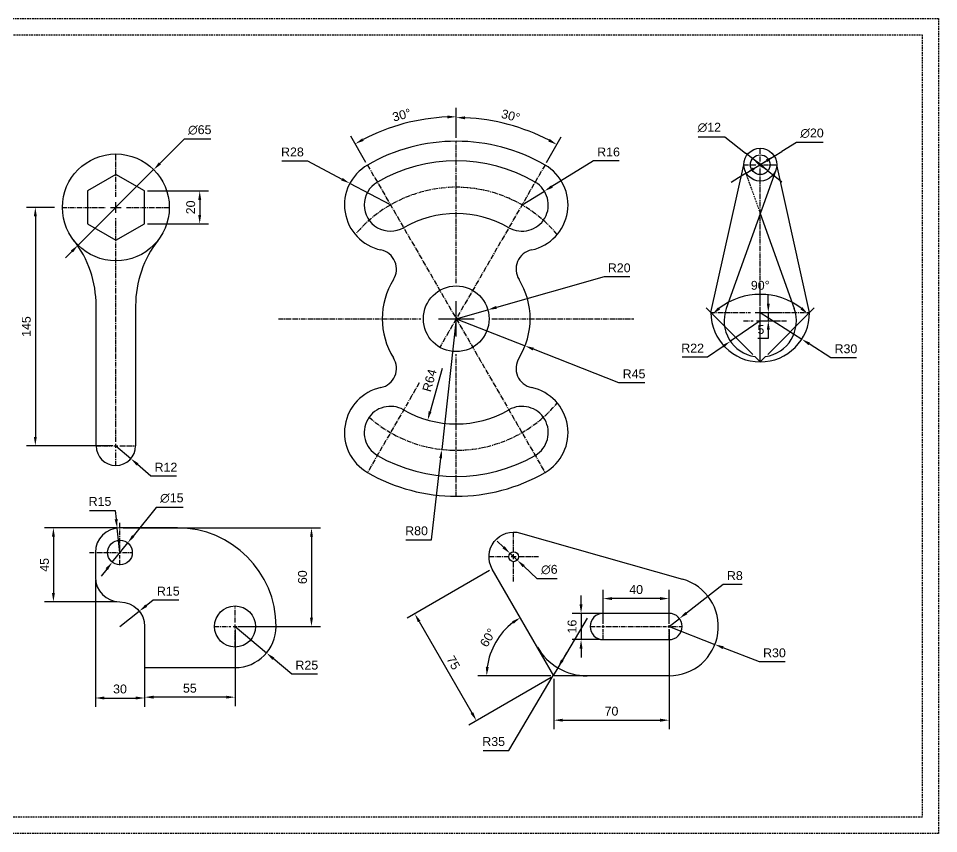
# Model space of a CAD drawing. Header units: millimetres. Extents: x 355 to 1692, y 78 to 574.
# Drawn here: x 1133 to 1692, y 78 to 574 of the extents above; entities that cross this region are included whole.
import ezdxf

# ---------------------------------------------------------------- set-up
doc = ezdxf.new("R2010")
doc.units = ezdxf.units.MM
doc.header["$LTSCALE"] = 4
doc.header["$MEASUREMENT"] = 0
doc.linetypes.add('CENTER2', pattern=[1.125, 0.75, -0.125, 0.125, -0.125])
doc.linetypes.add('HIDDEN', pattern=[0.375, 0.25, -0.125])
doc.styles.get("Standard").update_dxf_attribs({"font": 'arial.ttf'})
doc.dimstyles.get("Standard").update_dxf_attribs({"dimscale": 30, "dimtxt": 0.18, "dimasz": 0.18, "dimexe": 0.18, "dimexo": 0.0625, "dimgap": 0.09, "dimtad": 1, "dimtoh": 1, "dimdec": 4, "dimdsep": 46, "dimtxsty": 'Standard', "dimcen": 0.09, "dimadec": 0, "dimazin": 0, "dimtfac": 1, "dimtdec": 4, "dimtmove": 0, "dimatfit": 3, "dimfxl": 1, "dimtolj": 1, "dimtzin": 0, "dimarcsym": 0})

# ---------------------------------------------------------------- blocks, each defined once
blk = doc.blocks.new('*U60')
at = {"color": 0, "linetype": 'CENTER2', "transparency": 16777216}
for p, q in [((0, 6.5), (0, 32.62)), ((-32.62, 0), (-6.5, 0)), ((6.5, 0), (32.62, 0)), ((0, -132.88), (0, -6.5))]:
    blk.add_line(p, q, dxfattribs=at)
at = {"color": 0, "linetype": 'Continuous', "transparency": 16777216}
for p, q in [((-3.25, 0), (3.25, 0)), ((0, -3.25), (0, 3.25))]:
    blk.add_line(p, q, dxfattribs=at)
blk = doc.blocks.new('*U61')
at = {"color": 0, "linetype": 'CENTER2', "transparency": 16777216}
for p, q in [((0, 2.4), (0, 12.12)), ((-12.12, 0), (-2.4, 0)), ((2.4, 0), (12.12, 0)), ((0, -12.12), (0, -2.4))]:
    blk.add_line(p, q, dxfattribs=at)
at = {"color": 0, "linetype": 'Continuous', "transparency": 16777216}
for p, q in [((-1.2, 0), (1.2, 0)), ((0, -1.2), (0, 1.2))]:
    blk.add_line(p, q, dxfattribs=at)
blk = doc.blocks.new('*D62')
at = {"color": 0, "lineweight": -2, "transparency": 16777216}
for p, q in [((1233.5, 500), (1218.8, 485.3)), ((1249.85, 500), (1233.5, 500)), ((1169.02, 435.52), (1214.98, 481.48)), ((1165.2, 431.7), (1161.38, 427.88))]:
    blk.add_line(p, q, dxfattribs=at)
at = {"color": 0, "transparency": 16777216}
for points in [[(1218.16, 485.94), (1219.44, 484.66), (1214.98, 481.48)], [(1164.56, 432.34), (1165.84, 431.06), (1169.02, 435.52)]]:
    blk.add_solid(points, dxfattribs=at)
at = {"layer": 'Defpoints', "color": 0, "transparency": 16777216}
for p in [(1214.98, 481.48), (1169.02, 435.52)]:
    blk.add_point(p, dxfattribs=at)
at = {"color": 0, "transparency": 16777216, "insert": (1243.03, 505.61), "char_height": 5.4, "attachment_point": 5}
blk.add_mtext('\\A1;∅65', dxfattribs=at)
blk = doc.blocks.new('*D63')
at = {"color": 0, "lineweight": -2, "transparency": 16777216}
for p, q in [((1192, 313.5), (1201.08, 305.65)), ((1213.35, 295.04), (1205.16, 302.12)), ((1228.89, 295.04), (1213.35, 295.04))]:
    blk.add_line(p, q, dxfattribs=at)
at = {"color": 0, "transparency": 16777216}
blk.add_solid([(1205.75, 302.8), (1204.57, 301.44), (1201.08, 305.65)], dxfattribs=at)
at = {"layer": 'Defpoints', "color": 0, "transparency": 16777216}
for p in [(1192, 313.5), (1201.08, 305.65)]:
    blk.add_point(p, dxfattribs=at)
at = {"color": 0, "transparency": 16777216, "insert": (1222.47, 300.45), "char_height": 5.4, "attachment_point": 5}
blk.add_mtext('\\A1;R12', dxfattribs=at)
blk = doc.blocks.new('*D64')
at = {"color": 0, "lineweight": -2, "transparency": 16777216}
for p, q in [((1211.2, 468.5), (1248.4, 468.5)), ((1243, 463.1), (1243, 453.9)), ((1211.2, 448.5), (1248.4, 448.5))]:
    blk.add_line(p, q, dxfattribs=at)
at = {"color": 0, "transparency": 16777216}
for points in [[(1242.1, 463.1), (1243.9, 463.1), (1243, 468.5)], [(1242.1, 453.9), (1243.9, 453.9), (1243, 448.5)]]:
    blk.add_solid(points, dxfattribs=at)
at = {"layer": 'Defpoints', "color": 0, "transparency": 16777216}
for p in [(1209.32, 468.5), (1209.32, 448.5), (1243, 448.5)]:
    blk.add_point(p, dxfattribs=at)
at = {"color": 0, "transparency": 16777216, "insert": (1237.54, 458.5), "char_height": 5.4, "attachment_point": 5, "rotation": 90}
blk.add_mtext('\\A1;20', dxfattribs=at)
blk = doc.blocks.new('*D65')
at = {"color": 0, "lineweight": -2, "transparency": 16777216}
for p, q in [((1154.62, 458.5), (1137.6, 458.5)), ((1143, 453.1), (1143, 318.9)), ((1190.12, 313.5), (1137.6, 313.5))]:
    blk.add_line(p, q, dxfattribs=at)
at = {"color": 0, "transparency": 16777216}
for points in [[(1142.1, 453.1), (1143.9, 453.1), (1143, 458.5)], [(1142.1, 318.9), (1143.9, 318.9), (1143, 313.5)]]:
    blk.add_solid(points, dxfattribs=at)
at = {"layer": 'Defpoints', "color": 0, "transparency": 16777216}
for p in [(1156.5, 458.5), (1143, 313.5), (1192, 313.5)]:
    blk.add_point(p, dxfattribs=at)
at = {"color": 0, "transparency": 16777216, "insert": (1137.54, 386), "char_height": 5.4, "attachment_point": 5, "rotation": 90}
blk.add_mtext('\\A1;145', dxfattribs=at)
blk = doc.blocks.new('*U66')
at = {"color": 0, "linetype": 'CENTER2', "transparency": 16777216}
for p, q in [((0, 21.6), (0, 108.12)), ((-108.12, 0), (-21.6, 0)), ((21.6, 0), (108.12, 0)), ((0, -108.12), (0, -21.6))]:
    blk.add_line(p, q, dxfattribs=at)
at = {"color": 0, "linetype": 'Continuous', "transparency": 16777216}
for p, q in [((0, -10.8), (0, 10.8)), ((-10.8, 0), (10.8, 0))]:
    blk.add_line(p, q, dxfattribs=at)
blk = doc.blocks.new('*D67')
at = {"color": 0, "lineweight": -2, "transparency": 16777216}
for p, q in [((1399.07, 500.74), (1399.07, 519.04)), ((1344.13, 485.9), (1334.92, 501.85))]:
    blk.add_line(p, q, dxfattribs=at)
blk.add_arc((1399.07, 390.75), 122.89, 92.5179, 117.4821, dxfattribs=at)
at = {"color": 0, "transparency": 16777216}
for points in [[(1393.65, 514.42), (1393.69, 512.62), (1399.07, 513.64)], [(1342.79, 498.98), (1341.92, 500.56), (1337.62, 497.17)]]:
    blk.add_solid(points, dxfattribs=at)
at = {"layer": 'Defpoints', "color": 0, "transparency": 16777216}
for p in [(1377.73, 511.77), (1399.07, 498.87), (1345.07, 484.28), (1399.07, 412.35), (1453.07, 297.22)]:
    blk.add_point(p, dxfattribs=at)
at = {"color": 0, "transparency": 16777216, "insert": (1365.85, 514.72), "char_height": 5.4, "attachment_point": 5, "rotation": 15}
blk.add_mtext('\\A1;30°', dxfattribs=at)
blk = doc.blocks.new('*D68')
at = {"color": 0, "lineweight": -2, "transparency": 16777216}
for p, q in [((1399.07, 500.74), (1399.07, 518.54)), ((1454, 485.9), (1462.96, 501.42))]:
    blk.add_line(p, q, dxfattribs=at)
blk.add_arc((1399.07, 390.75), 122.39, 62.5281, 87.4719, dxfattribs=at)
at = {"color": 0, "transparency": 16777216}
for points in [[(1404.45, 512.12), (1404.49, 513.92), (1399.07, 513.14)], [(1455.96, 500.13), (1455.1, 498.55), (1460.26, 496.74)]]:
    blk.add_solid(points, dxfattribs=at)
at = {"layer": 'Defpoints', "color": 0, "transparency": 16777216}
for p in [(1440.93, 505.76), (1399.07, 498.87), (1453.07, 484.28), (1399.07, 412.35), (1389.07, 373.43)]:
    blk.add_point(p, dxfattribs=at)
at = {"color": 0, "transparency": 16777216, "insert": (1432.16, 514.24), "char_height": 5.4, "attachment_point": 5, "rotation": 345}
blk.add_mtext('\\A1;30°', dxfattribs=at)
blk = doc.blocks.new('*D69')
at = {"color": 0, "lineweight": -2, "transparency": 16777216}
for p, q in [((1489.07, 416.25), (1423.5, 397.67)), ((1504.65, 416.25), (1489.07, 416.25)), ((1399.07, 390.75), (1418.31, 396.2))]:
    blk.add_line(p, q, dxfattribs=at)
at = {"color": 0, "transparency": 16777216}
blk.add_solid([(1423.26, 398.54), (1423.75, 396.8), (1418.31, 396.2)], dxfattribs=at)
at = {"layer": 'Defpoints', "color": 0, "transparency": 16777216}
for p in [(1418.31, 396.2), (1399.07, 390.75)]:
    blk.add_point(p, dxfattribs=at)
at = {"color": 0, "transparency": 16777216, "insert": (1498.21, 421.7), "char_height": 5.4, "attachment_point": 5}
blk.add_mtext('\\A1;R20', dxfattribs=at)
blk = doc.blocks.new('*D70')
at = {"color": 0, "lineweight": -2, "transparency": 16777216}
for p, q in [((1482.57, 486.75), (1457.3, 471.23)), ((1498.17, 486.75), (1482.57, 486.75)), ((1439.07, 460.03), (1452.7, 468.4))]:
    blk.add_line(p, q, dxfattribs=at)
at = {"color": 0, "transparency": 16777216}
blk.add_solid([(1456.83, 472), (1457.77, 470.46), (1452.7, 468.4)], dxfattribs=at)
at = {"layer": 'Defpoints', "color": 0, "transparency": 16777216}
for p in [(1452.7, 468.4), (1439.07, 460.03)]:
    blk.add_point(p, dxfattribs=at)
at = {"color": 0, "transparency": 16777216, "insert": (1491.72, 492.2), "char_height": 5.4, "attachment_point": 5}
blk.add_mtext('\\A1;R16', dxfattribs=at)
blk = doc.blocks.new('*D71')
at = {"color": 0, "lineweight": -2, "transparency": 16777216}
for p, q in [((1292.95, 486.75), (1308.57, 486.75)), ((1308.57, 486.75), (1329.54, 475.65)), ((1359.07, 460.03), (1334.32, 473.12))]:
    blk.add_line(p, q, dxfattribs=at)
at = {"color": 0, "transparency": 16777216}
blk.add_solid([(1329.96, 476.44), (1329.12, 474.85), (1334.32, 473.12)], dxfattribs=at)
at = {"layer": 'Defpoints', "color": 0, "transparency": 16777216}
for p in [(1334.32, 473.12), (1359.07, 460.03)]:
    blk.add_point(p, dxfattribs=at)
at = {"color": 0, "transparency": 16777216, "insert": (1299.41, 492.2), "char_height": 5.4, "attachment_point": 5}
blk.add_mtext('\\A1;R28', dxfattribs=at)
blk = doc.blocks.new('*D72')
at = {"color": 0, "lineweight": -2, "transparency": 16777216}
for p, q in [((1399.07, 390.75), (1440.93, 374.25)), ((1498.07, 351.75), (1445.96, 372.27)), ((1513.71, 351.75), (1498.07, 351.75))]:
    blk.add_line(p, q, dxfattribs=at)
at = {"color": 0, "transparency": 16777216}
blk.add_solid([(1446.29, 373.11), (1445.63, 371.44), (1440.93, 374.25)], dxfattribs=at)
at = {"layer": 'Defpoints', "color": 0, "transparency": 16777216}
for p in [(1399.07, 390.75), (1440.93, 374.25)]:
    blk.add_point(p, dxfattribs=at)
at = {"color": 0, "transparency": 16777216, "insert": (1507.24, 357.19), "char_height": 5.4, "attachment_point": 5}
blk.add_mtext('\\A1;R45', dxfattribs=at)
blk = doc.blocks.new('*D73')
at = {"color": 0, "lineweight": -2, "transparency": 16777216}
blk.add_line((1390.55, 360.54), (1383.16, 334.35), dxfattribs=at)
at = {"color": 0, "transparency": 16777216}
blk.add_solid([(1382.29, 334.59), (1384.03, 334.1), (1381.69, 329.15)], dxfattribs=at)
at = {"layer": 'Defpoints', "color": 0, "transparency": 16777216}
for p in [(1399.07, 390.75), (1381.69, 329.15)]:
    blk.add_point(p, dxfattribs=at)
at = {"color": 0, "transparency": 16777216, "insert": (1382.81, 353.23), "char_height": 5.4, "attachment_point": 5, "rotation": 74.2488}
blk.add_mtext('\\A1;R64', dxfattribs=at)
blk = doc.blocks.new('*D74')
at = {"color": 0, "lineweight": -2, "transparency": 16777216}
for p, q in [((1399.07, 390.75), (1390.2, 311.24)), ((1384.07, 256.25), (1389.6, 305.87)), ((1368.48, 256.25), (1384.07, 256.25))]:
    blk.add_line(p, q, dxfattribs=at)
at = {"color": 0, "transparency": 16777216}
blk.add_solid([(1388.71, 305.97), (1390.5, 305.77), (1390.2, 311.24)], dxfattribs=at)
at = {"layer": 'Defpoints', "color": 0, "transparency": 16777216}
for p in [(1399.07, 390.75), (1390.2, 311.24)]:
    blk.add_point(p, dxfattribs=at)
at = {"color": 0, "transparency": 16777216, "insert": (1374.92, 261.7), "char_height": 5.4, "attachment_point": 5}
blk.add_mtext('\\A1;R80', dxfattribs=at)
blk = doc.blocks.new('*U75')
at = {"color": 0, "linetype": 'CENTER2', "transparency": 16777216}
for p, q in [((0, 1.5), (0, 18.12)), ((-18.62, 0), (-1.5, 0)), ((1.5, 0), (7.62, 0)), ((0, -7.62), (0, -1.5))]:
    blk.add_line(p, q, dxfattribs=at)
at = {"color": 0, "linetype": 'Continuous', "transparency": 16777216}
for p, q in [((-0.75, 0), (0.75, 0)), ((0, -0.75), (0, 0.75))]:
    blk.add_line(p, q, dxfattribs=at)
blk = doc.blocks.new('*U76')
at = {"color": 0, "linetype": 'CENTER2', "transparency": 16777216}
for p, q in [((0, 2.5), (0, 12.62)), ((-12.62, 0), (-2.5, 0)), ((2.5, 0), (12.62, 0)), ((0, -12.62), (0, -2.5))]:
    blk.add_line(p, q, dxfattribs=at)
at = {"color": 0, "linetype": 'Continuous', "transparency": 16777216}
for p, q in [((-1.25, 0), (1.25, 0)), ((0, -1.25), (0, 1.25))]:
    blk.add_line(p, q, dxfattribs=at)
blk = doc.blocks.new('*D77')
at = {"color": 0, "lineweight": -2, "transparency": 16777216}
for p, q in [((1175.88, 274.13), (1191.52, 274.13)), ((1191.52, 274.13), (1192.14, 268.76)), ((1194.5, 248.5), (1192.77, 263.4))]:
    blk.add_line(p, q, dxfattribs=at)
at = {"color": 0, "transparency": 16777216}
blk.add_solid([(1193.04, 268.87), (1191.25, 268.66), (1192.77, 263.4)], dxfattribs=at)
at = {"layer": 'Defpoints', "color": 0, "transparency": 16777216}
for p in [(1192.77, 263.4), (1194.5, 248.5)]:
    blk.add_point(p, dxfattribs=at)
at = {"color": 0, "transparency": 16777216, "insert": (1182.35, 279.58), "char_height": 5.4, "attachment_point": 5}
blk.add_mtext('\\A1;R15', dxfattribs=at)
blk = doc.blocks.new('*D78')
at = {"color": 0, "lineweight": -2, "transparency": 16777216}
for p, q in [((1264.5, 203.5), (1283.64, 187.41)), ((1299, 174.5), (1287.77, 183.94)), ((1314.64, 174.5), (1299, 174.5))]:
    blk.add_line(p, q, dxfattribs=at)
at = {"color": 0, "transparency": 16777216}
blk.add_solid([(1288.35, 184.63), (1287.19, 183.25), (1283.64, 187.41)], dxfattribs=at)
at = {"layer": 'Defpoints', "color": 0, "transparency": 16777216}
for p in [(1264.5, 203.5), (1283.64, 187.41)]:
    blk.add_point(p, dxfattribs=at)
at = {"color": 0, "transparency": 16777216, "insert": (1308.17, 179.96), "char_height": 5.4, "attachment_point": 5}
blk.add_mtext('\\A1;R25', dxfattribs=at)
blk = doc.blocks.new('*D79')
at = {"color": 0, "lineweight": -2, "transparency": 16777216}
for p, q in [((1216.5, 276), (1202.56, 258.57)), ((1232.85, 276), (1216.5, 276)), ((1189.81, 242.64), (1199.19, 254.36)), ((1186.44, 238.43), (1183.07, 234.21))]:
    blk.add_line(p, q, dxfattribs=at)
at = {"color": 0, "transparency": 16777216}
for points in [[(1201.86, 259.14), (1203.26, 258.01), (1199.19, 254.36)], [(1185.74, 238.99), (1187.14, 237.86), (1189.81, 242.64)]]:
    blk.add_solid(points, dxfattribs=at)
at = {"layer": 'Defpoints', "color": 0, "transparency": 16777216}
for p in [(1199.19, 254.36), (1189.81, 242.64)]:
    blk.add_point(p, dxfattribs=at)
at = {"color": 0, "transparency": 16777216, "insert": (1226.03, 281.61), "char_height": 5.4, "attachment_point": 5}
blk.add_mtext('\\A1;∅15', dxfattribs=at)
blk = doc.blocks.new('*D80')
at = {"color": 0, "lineweight": -2, "transparency": 16777216}
for p, q in [((1214.71, 219.54), (1210.48, 216.18)), ((1230.35, 219.54), (1214.71, 219.54)), ((1194.5, 203.5), (1206.25, 212.83))]:
    blk.add_line(p, q, dxfattribs=at)
at = {"color": 0, "transparency": 16777216}
blk.add_solid([(1209.92, 216.89), (1211.04, 215.48), (1206.25, 212.83)], dxfattribs=at)
at = {"layer": 'Defpoints', "color": 0, "transparency": 16777216}
for p in [(1206.25, 212.83), (1194.5, 203.5)]:
    blk.add_point(p, dxfattribs=at)
at = {"color": 0, "transparency": 16777216, "insert": (1223.88, 225), "char_height": 5.4, "attachment_point": 5}
blk.add_mtext('\\A1;R15', dxfattribs=at)
blk = doc.blocks.new('*D81')
at = {"color": 0, "lineweight": -2, "transparency": 16777216}
for p, q in [((1196.38, 263.5), (1316.4, 263.5)), ((1311, 258.1), (1311, 208.9)), ((1266.38, 203.5), (1316.4, 203.5))]:
    blk.add_line(p, q, dxfattribs=at)
at = {"color": 0, "transparency": 16777216}
for points in [[(1310.1, 258.1), (1311.9, 258.1), (1311, 263.5)], [(1310.1, 208.9), (1311.9, 208.9), (1311, 203.5)]]:
    blk.add_solid(points, dxfattribs=at)
at = {"layer": 'Defpoints', "color": 0, "transparency": 16777216}
for p in [(1194.5, 263.5), (1264.5, 203.5), (1311, 203.5)]:
    blk.add_point(p, dxfattribs=at)
at = {"color": 0, "transparency": 16777216, "insert": (1305.54, 233.5), "char_height": 5.4, "attachment_point": 5, "rotation": 90}
blk.add_mtext('\\A1;60', dxfattribs=at)
blk = doc.blocks.new('*D82')
at = {"color": 0, "lineweight": -2, "transparency": 16777216}
for p, q in [((1209.5, 201.62), (1209.5, 155.1)), ((1264.5, 201.62), (1264.5, 155.1)), ((1259.1, 160.5), (1214.9, 160.5))]:
    blk.add_line(p, q, dxfattribs=at)
at = {"color": 0, "transparency": 16777216}
for points in [[(1214.9, 161.4), (1214.9, 159.6), (1209.5, 160.5)], [(1259.1, 161.4), (1259.1, 159.6), (1264.5, 160.5)]]:
    blk.add_solid(points, dxfattribs=at)
at = {"layer": 'Defpoints', "color": 0, "transparency": 16777216}
for p in [(1209.5, 203.5), (1264.5, 203.5), (1209.5, 160.5)]:
    blk.add_point(p, dxfattribs=at)
at = {"color": 0, "transparency": 16777216, "insert": (1237, 165.95), "char_height": 5.4, "attachment_point": 5}
blk.add_mtext('\\A1;55', dxfattribs=at)
blk = doc.blocks.new('*D83')
at = {"color": 0, "lineweight": -2, "transparency": 16777216}
for p, q in [((1179.5, 231.62), (1179.5, 154.6)), ((1209.5, 176.62), (1209.5, 154.6)), ((1184.9, 160), (1204.1, 160))]:
    blk.add_line(p, q, dxfattribs=at)
at = {"color": 0, "transparency": 16777216}
for points in [[(1184.9, 160.9), (1184.9, 159.1), (1179.5, 160)], [(1204.1, 160.9), (1204.1, 159.1), (1209.5, 160)]]:
    blk.add_solid(points, dxfattribs=at)
at = {"layer": 'Defpoints', "color": 0, "transparency": 16777216}
for p in [(1179.5, 233.5), (1209.5, 178.5), (1209.5, 160)]:
    blk.add_point(p, dxfattribs=at)
at = {"color": 0, "transparency": 16777216, "insert": (1194.5, 165.46), "char_height": 5.4, "attachment_point": 5}
blk.add_mtext('\\A1;30', dxfattribs=at)
blk = doc.blocks.new('*D84')
at = {"color": 0, "lineweight": -2, "transparency": 16777216}
for p, q in [((1192.62, 263.5), (1148.6, 263.5)), ((1154, 258.1), (1154, 223.9)), ((1192.62, 218.5), (1148.6, 218.5))]:
    blk.add_line(p, q, dxfattribs=at)
at = {"color": 0, "transparency": 16777216}
for points in [[(1153.1, 258.1), (1154.9, 258.1), (1154, 263.5)], [(1153.1, 223.9), (1154.9, 223.9), (1154, 218.5)]]:
    blk.add_solid(points, dxfattribs=at)
at = {"layer": 'Defpoints', "color": 0, "transparency": 16777216}
for p in [(1194.5, 263.5), (1154, 218.5), (1194.5, 218.5)]:
    blk.add_point(p, dxfattribs=at)
at = {"color": 0, "transparency": 16777216, "insert": (1148.55, 241), "char_height": 5.4, "attachment_point": 5, "rotation": 90}
blk.add_mtext('\\A1;45', dxfattribs=at)
blk = doc.blocks.new('*D85')
at = {"color": 0, "lineweight": -2, "transparency": 16777216}
for p, q in [((1579.43, 369.07), (1551.12, 397.38)), ((1588.57, 369.07), (1616.88, 397.38))]:
    blk.add_line(p, q, dxfattribs=at)
blk.add_arc((1584, 364.5), 41.09, 52.5344, 127.4656, dxfattribs=at)
at = {"color": 0, "transparency": 16777216}
for points in [[(1559.6, 396.44), (1558.41, 397.79), (1554.94, 393.56)], [(1609.59, 397.79), (1608.4, 396.44), (1613.06, 393.56)]]:
    blk.add_solid(points, dxfattribs=at)
at = {"layer": 'Defpoints', "color": 0, "transparency": 16777216}
for p in [(1594.64, 404.19), (1580.76, 367.74), (1584, 364.5), (1584, 364.5), (1587.24, 367.74)]:
    blk.add_point(p, dxfattribs=at)
at = {"color": 0, "transparency": 16777216, "insert": (1584, 411.05), "char_height": 5.4, "attachment_point": 5}
blk.add_mtext('\\A1;90°', dxfattribs=at)
blk = doc.blocks.new('*D86')
at = {"color": 0, "lineweight": -2, "transparency": 16777216}
for p, q in [((1606, 498), (1597.13, 492.55)), ((1622.29, 498), (1606, 498)), ((1575.48, 479.27), (1592.52, 489.73)), ((1592.52, 489.73), (1597.13, 492.55)), ((1580.08, 482.09), (1584.68, 484.92)), ((1587.92, 486.91), (1583.32, 484.08)), ((1570.87, 476.45), (1566.27, 473.62)), ((1575.48, 479.27), (1570.87, 476.45))]:
    blk.add_line(p, q, dxfattribs=at)
at = {"color": 0, "transparency": 16777216}
for points in [[(1587.45, 487.67), (1588.39, 486.14), (1592.52, 489.73)], [(1579.61, 482.86), (1580.55, 481.33), (1575.48, 479.27)]]:
    blk.add_solid(points, dxfattribs=at)
at = {"layer": 'Defpoints', "color": 0, "transparency": 16777216}
for p in [(1592.52, 489.73), (1575.48, 479.27)]:
    blk.add_point(p, dxfattribs=at)
at = {"color": 0, "transparency": 16777216, "insert": (1615.5, 503.61), "char_height": 5.4, "attachment_point": 5}
blk.add_mtext('\\A1;∅20', dxfattribs=at)
blk = doc.blocks.new('*D87')
at = {"color": 0, "lineweight": -2, "transparency": 16777216}
for p, q in [((1546.24, 501.5), (1562.5, 501.5)), ((1562.5, 501.5), (1575.06, 491.57)), ((1579.29, 488.22), (1575.06, 491.57)), ((1588.71, 480.78), (1579.29, 488.22)), ((1584.47, 484.13), (1580.23, 487.48)), ((1583.53, 484.87), (1587.77, 481.52)), ((1588.71, 480.78), (1592.94, 477.43)), ((1592.94, 477.43), (1597.18, 474.08))]:
    blk.add_line(p, q, dxfattribs=at)
at = {"color": 0, "transparency": 16777216}
for points in [[(1584.09, 485.58), (1582.97, 484.17), (1579.29, 488.22)], [(1585.03, 484.83), (1583.91, 483.42), (1588.71, 480.78)]]:
    blk.add_solid(points, dxfattribs=at)
at = {"layer": 'Defpoints', "color": 0, "transparency": 16777216}
for p in [(1579.29, 488.22), (1588.71, 480.78)]:
    blk.add_point(p, dxfattribs=at)
at = {"color": 0, "transparency": 16777216, "insert": (1553.02, 507.11), "char_height": 5.4, "attachment_point": 5}
blk.add_mtext('\\A1;∅12', dxfattribs=at)
blk = doc.blocks.new('*D88')
at = {"color": 0, "lineweight": -2, "transparency": 16777216}
for p, q in [((1584, 394.5), (1609.27, 378.34)), ((1627, 367), (1613.82, 375.43)), ((1642.58, 367), (1627, 367))]:
    blk.add_line(p, q, dxfattribs=at)
at = {"color": 0, "transparency": 16777216}
blk.add_solid([(1614.31, 376.19), (1613.34, 374.67), (1609.27, 378.34)], dxfattribs=at)
at = {"layer": 'Defpoints', "color": 0, "transparency": 16777216}
for p in [(1584, 394.5), (1609.27, 378.34)]:
    blk.add_point(p, dxfattribs=at)
at = {"color": 0, "transparency": 16777216, "insert": (1636.14, 372.46), "char_height": 5.4, "attachment_point": 5}
blk.add_mtext('\\A1;R30', dxfattribs=at)
blk = doc.blocks.new('*D89')
at = {"color": 0, "lineweight": -2, "transparency": 16777216}
for p, q in [((1584, 389.5), (1565.87, 377.04)), ((1552, 367.5), (1561.42, 373.98)), ((1536.45, 367.5), (1552, 367.5))]:
    blk.add_line(p, q, dxfattribs=at)
at = {"color": 0, "transparency": 16777216}
blk.add_solid([(1560.91, 374.72), (1561.93, 373.24), (1565.87, 377.04)], dxfattribs=at)
at = {"layer": 'Defpoints', "color": 0, "transparency": 16777216}
for p in [(1584, 389.5), (1565.87, 377.04)]:
    blk.add_point(p, dxfattribs=at)
at = {"color": 0, "transparency": 16777216, "insert": (1542.88, 372.91), "char_height": 5.4, "attachment_point": 5}
blk.add_mtext('\\A1;R22', dxfattribs=at)
blk = doc.blocks.new('*D90')
at = {"color": 0, "lineweight": -2, "transparency": 16777216}
for p, q in [((1588.91, 399.9), (1588.91, 405.3)), ((1585.88, 394.5), (1594.31, 394.5)), ((1588.91, 394.5), (1588.91, 389.5)), ((1585.88, 389.5), (1594.31, 389.5)), ((1588.91, 384.1), (1588.91, 378.7)), ((1588.91, 378.7), (1582.63, 378.7))]:
    blk.add_line(p, q, dxfattribs=at)
at = {"color": 0, "transparency": 16777216}
for points in [[(1588.01, 399.9), (1589.81, 399.9), (1588.91, 394.5)], [(1588.01, 384.1), (1589.81, 384.1), (1588.91, 389.5)]]:
    blk.add_solid(points, dxfattribs=at)
at = {"layer": 'Defpoints', "color": 0, "transparency": 16777216}
for p in [(1584, 394.5), (1584, 389.5), (1588.91, 389.5)]:
    blk.add_point(p, dxfattribs=at)
at = {"color": 0, "transparency": 16777216, "insert": (1584.42, 384.15), "char_height": 5.4, "attachment_point": 5}
blk.add_mtext('\\A1;5', dxfattribs=at)
blk = doc.blocks.new('*U91')
at = {"color": 0, "linetype": 'CENTER2', "transparency": 16777216}
for p, q in [((0, 2), (0, 10.12)), ((-10.12, 0), (-2, 0)), ((2, 0), (10.12, 0)), ((0, -10.12), (0, -2))]:
    blk.add_line(p, q, dxfattribs=at)
at = {"color": 0, "linetype": 'Continuous', "transparency": 16777216}
for p, q in [((-1, 0), (1, 0)), ((0, -1), (0, 1))]:
    blk.add_line(p, q, dxfattribs=at)
blk = doc.blocks.new('*U92')
at = {"color": 0, "linetype": 'CENTER2', "transparency": 16777216}
for p, q in [((0, 6), (0, 79.88)), ((-30.12, 0), (-6, 0)), ((6, 0), (30.12, 0)), ((0, -30.12), (0, -6))]:
    blk.add_line(p, q, dxfattribs=at)
at = {"color": 0, "linetype": 'Continuous', "transparency": 16777216}
for p, q in [((-3, 0), (3, 0)), ((0, -3), (0, 3))]:
    blk.add_line(p, q, dxfattribs=at)
blk = doc.blocks.new('*U93')
at = {"color": 0, "linetype": 'CENTER2', "transparency": 16777216}
for p, q in [((0, 4.4), (0, 22.12)), ((-10.12, 0), (-4.4, 0)), ((4.4, 0), (15.94, 0)), ((0, -22.12), (0, -4.4))]:
    blk.add_line(p, q, dxfattribs=at)
at = {"color": 0, "linetype": 'Continuous', "transparency": 16777216}
for p, q in [((-2.2, 0), (2.2, 0)), ((0, -2.2), (0, 2.2))]:
    blk.add_line(p, q, dxfattribs=at)
blk = doc.blocks.new('*U95')
at = {"color": 0, "linetype": 'CENTER2', "transparency": 16777216}
for p, q in [((0, 3), (0, 15.12)), ((-15.12, 0), (-3, 0)), ((3, 0), (15.12, 0)), ((0, -15.12), (0, -3))]:
    blk.add_line(p, q, dxfattribs=at)
at = {"color": 0, "linetype": 'Continuous', "transparency": 16777216}
for p, q in [((-1.5, 0), (1.5, 0)), ((0, -1.5), (0, 1.5))]:
    blk.add_line(p, q, dxfattribs=at)
blk = doc.blocks.new('*U96')
at = {"color": 0, "linetype": 'CENTER2', "transparency": 16777216}
for p, q in [((0, 1.6), (0, 8.12)), ((-8.12, 0), (-1.6, 0)), ((1.6, 0), (8.12, 0)), ((0, -8.12), (0, -1.6))]:
    blk.add_line(p, q, dxfattribs=at)
at = {"color": 0, "linetype": 'Continuous', "transparency": 16777216}
for p, q in [((-0.8, 0), (0.8, 0)), ((0, -0.8), (0, 0.8))]:
    blk.add_line(p, q, dxfattribs=at)
blk = doc.blocks.new('*U97')
at = {"color": 0, "linetype": 'CENTER2', "transparency": 16777216}
for p, q in [((0, 1.6), (0, 8.12)), ((-8.12, 0), (-1.6, 0)), ((1.6, 0), (32, 0)), ((0, -8.12), (0, -1.6))]:
    blk.add_line(p, q, dxfattribs=at)
at = {"color": 0, "linetype": 'Continuous', "transparency": 16777216}
for p, q in [((-0.8, 0), (0.8, 0)), ((0, -0.8), (0, 0.8))]:
    blk.add_line(p, q, dxfattribs=at)
blk = doc.blocks.new('*D98')
at = {"color": 0, "lineweight": -2, "transparency": 16777216}
blk.add_line((1456.62, 173.5), (1412.18, 173.5), dxfattribs=at)
blk.add_arc((1458.5, 173.5), 40.92, 127.5664, 172.4336, dxfattribs=at)
at = {"color": 0, "transparency": 16777216}
for points in [[(1433.05, 206.68), (1434.05, 205.19), (1438.04, 208.94)], [(1418.83, 178.83), (1417.04, 178.95), (1417.58, 173.5)]]:
    blk.add_solid(points, dxfattribs=at)
at = {"layer": 'Defpoints', "color": 0, "transparency": 16777216}
for p in [(1421, 238.45), (1427.15, 199.8), (1458.5, 173.5), (1458.5, 173.5), (1528.5, 173.5)]:
    blk.add_point(p, dxfattribs=at)
at = {"color": 0, "transparency": 16777216, "insert": (1418.34, 196.69), "char_height": 5.4, "attachment_point": 5, "rotation": 60}
blk.add_mtext('\\A1;60°', dxfattribs=at)
blk = doc.blocks.new('*D99')
at = {"color": 0, "lineweight": -2, "transparency": 16777216}
for p, q in [((1427.87, 251.71), (1423.94, 255.41)), ((1431.81, 248.01), (1436.17, 243.9)), ((1448.27, 232.51), (1440.11, 240.19)), ((1460.38, 232.51), (1448.27, 232.51))]:
    blk.add_line(p, q, dxfattribs=at)
at = {"color": 0, "transparency": 16777216}
for points in [[(1428.49, 252.36), (1427.26, 251.05), (1431.81, 248.01)], [(1440.72, 240.85), (1439.49, 239.54), (1436.17, 243.9)]]:
    blk.add_solid(points, dxfattribs=at)
at = {"layer": 'Defpoints', "color": 0, "transparency": 16777216}
for p in [(1431.81, 248.01), (1436.17, 243.9)]:
    blk.add_point(p, dxfattribs=at)
at = {"color": 0, "transparency": 16777216, "insert": (1455.68, 238.11), "char_height": 5.4, "attachment_point": 5}
blk.add_mtext('\\A1;∅6', dxfattribs=at)
blk = doc.blocks.new('*D100')
at = {"color": 0, "lineweight": -2, "transparency": 16777216}
for p, q in [((1528.5, 203.5), (1556.44, 192.58)), ((1583.5, 182), (1561.47, 190.61)), ((1599.08, 182), (1583.5, 182))]:
    blk.add_line(p, q, dxfattribs=at)
at = {"color": 0, "transparency": 16777216}
blk.add_solid([(1561.8, 191.45), (1561.14, 189.77), (1556.44, 192.58)], dxfattribs=at)
at = {"layer": 'Defpoints', "color": 0, "transparency": 16777216}
for p in [(1528.5, 203.5), (1556.44, 192.58)]:
    blk.add_point(p, dxfattribs=at)
at = {"color": 0, "transparency": 16777216, "insert": (1592.64, 187.46), "char_height": 5.4, "attachment_point": 5}
blk.add_mtext('\\A1;R30', dxfattribs=at)
blk = doc.blocks.new('*D101')
at = {"color": 0, "lineweight": -2, "transparency": 16777216}
for p, q in [((1561.5, 229), (1539.1, 211.69)), ((1572.92, 229), (1561.5, 229)), ((1528.5, 203.5), (1534.83, 208.39))]:
    blk.add_line(p, q, dxfattribs=at)
at = {"color": 0, "transparency": 16777216}
blk.add_solid([(1538.55, 212.41), (1539.65, 210.98), (1534.83, 208.39)], dxfattribs=at)
at = {"layer": 'Defpoints', "color": 0, "transparency": 16777216}
for p in [(1534.83, 208.39), (1528.5, 203.5)]:
    blk.add_point(p, dxfattribs=at)
at = {"color": 0, "transparency": 16777216, "insert": (1568.56, 234.46), "char_height": 5.4, "attachment_point": 5}
blk.add_mtext('\\A1;R8', dxfattribs=at)
blk = doc.blocks.new('*D102')
at = {"color": 0, "lineweight": -2, "transparency": 16777216}
for p, q in [((1488.5, 205.38), (1488.5, 225.9)), ((1528.5, 205.38), (1528.5, 225.9)), ((1523.1, 220.5), (1493.9, 220.5))]:
    blk.add_line(p, q, dxfattribs=at)
at = {"color": 0, "transparency": 16777216}
for points in [[(1493.9, 221.4), (1493.9, 219.6), (1488.5, 220.5)], [(1523.1, 221.4), (1523.1, 219.6), (1528.5, 220.5)]]:
    blk.add_solid(points, dxfattribs=at)
at = {"layer": 'Defpoints', "color": 0, "transparency": 16777216}
for p in [(1488.5, 220.5), (1488.5, 203.5), (1528.5, 203.5)]:
    blk.add_point(p, dxfattribs=at)
at = {"color": 0, "transparency": 16777216, "insert": (1508.5, 225.96), "char_height": 5.4, "attachment_point": 5}
blk.add_mtext('\\A1;40', dxfattribs=at)
blk = doc.blocks.new('*D103')
at = {"color": 0, "lineweight": -2, "transparency": 16777216}
for p, q in [((1475, 216.9), (1475, 222.3)), ((1486.62, 211.5), (1469.6, 211.5)), ((1475, 211.5), (1475, 195.5)), ((1486.62, 195.5), (1469.6, 195.5)), ((1475, 190.1), (1475, 184.7))]:
    blk.add_line(p, q, dxfattribs=at)
at = {"color": 0, "transparency": 16777216}
for points in [[(1474.1, 216.9), (1475.9, 216.9), (1475, 211.5)], [(1474.1, 190.1), (1475.9, 190.1), (1475, 195.5)]]:
    blk.add_solid(points, dxfattribs=at)
at = {"layer": 'Defpoints', "color": 0, "transparency": 16777216}
for p in [(1488.5, 211.5), (1475, 195.5), (1488.5, 195.5)]:
    blk.add_point(p, dxfattribs=at)
at = {"color": 0, "transparency": 16777216, "insert": (1469.54, 203.5), "char_height": 5.4, "attachment_point": 5, "rotation": 90}
blk.add_mtext('\\A1;16', dxfattribs=at)
blk = doc.blocks.new('*D104')
at = {"color": 0, "lineweight": -2, "transparency": 16777216}
for p, q in [((1528.5, 201.62), (1528.5, 141.1)), ((1458.5, 171.62), (1458.5, 141.1)), ((1463.9, 146.5), (1523.1, 146.5))]:
    blk.add_line(p, q, dxfattribs=at)
at = {"color": 0, "transparency": 16777216}
for points in [[(1463.9, 147.4), (1463.9, 145.6), (1458.5, 146.5)], [(1523.1, 147.4), (1523.1, 145.6), (1528.5, 146.5)]]:
    blk.add_solid(points, dxfattribs=at)
at = {"layer": 'Defpoints', "color": 0, "transparency": 16777216}
for p in [(1528.5, 203.5), (1458.5, 173.5), (1528.5, 146.5)]:
    blk.add_point(p, dxfattribs=at)
at = {"color": 0, "transparency": 16777216, "insert": (1493.5, 151.96), "char_height": 5.4, "attachment_point": 5}
blk.add_mtext('\\A1;70', dxfattribs=at)
blk = doc.blocks.new('*D105')
at = {"color": 0, "lineweight": -2, "transparency": 16777216}
for p, q in [((1419.38, 237.51), (1369.14, 208.51)), ((1376.52, 206.53), (1408.62, 150.93)), ((1456.88, 172.56), (1406.64, 143.56))]:
    blk.add_line(p, q, dxfattribs=at)
at = {"color": 0, "transparency": 16777216}
for points in [[(1377.29, 206.98), (1375.74, 206.08), (1373.82, 211.21)], [(1409.39, 151.38), (1407.84, 150.48), (1411.32, 146.26)]]:
    blk.add_solid(points, dxfattribs=at)
at = {"layer": 'Defpoints', "color": 0, "transparency": 16777216}
for p in [(1421, 238.45), (1458.5, 173.5), (1411.32, 146.26)]:
    blk.add_point(p, dxfattribs=at)
at = {"color": 0, "transparency": 16777216, "insert": (1397.28, 181.46), "char_height": 5.4, "attachment_point": 5, "rotation": 300}
blk.add_mtext('\\A1;75', dxfattribs=at)
blk = doc.blocks.new('*D106')
at = {"color": 0, "lineweight": -2, "transparency": 16777216}
for p, q in [((1478.71, 208.5), (1460.86, 178.39)), ((1463.62, 183.04), (1466.37, 187.68)), ((1431, 128), (1458.11, 173.74)), ((1460.86, 178.39), (1458.11, 173.74)), ((1415.36, 128), (1431, 128))]:
    blk.add_line(p, q, dxfattribs=at)
at = {"color": 0, "transparency": 16777216}
blk.add_solid([(1462.84, 183.49), (1464.39, 182.58), (1460.86, 178.39)], dxfattribs=at)
at = {"layer": 'Defpoints', "color": 0, "transparency": 16777216}
for p in [(1478.71, 208.5), (1460.86, 178.39)]:
    blk.add_point(p, dxfattribs=at)
at = {"color": 0, "transparency": 16777216, "insert": (1421.83, 133.46), "char_height": 5.4, "attachment_point": 5}
blk.add_mtext('\\A1;R35', dxfattribs=at)

msp = doc.modelspace()

# ---------------------------------------------------------------- linework, layer by layer
at = {"color": 2, "linetype": 'CENTER2'}
for p, q in [((1345.06652, 484.2772), (1453.06652, 297.21571)), ((1453.06652, 484.2772), (1389.06652, 373.42595)), ((1376.56652, 351.77531), (1345.06652, 297.21571))]:
    msp.add_line(p, q, dxfattribs=at)
at = {"color": 7, "lineweight": 30}
for p, q in [((1554, 394.5), (1574, 484.5)), ((1614, 394.5), (1594, 484.5)), ((1593.41561, 481.13158), (1563.28565, 396.91053)), ((1584, 454.8125), (1604.71435, 396.91053)), ((1180, 313.5), (1180, 398.68988)), ((1204, 398.68988), (1204, 313.5)), ((1584, 364.5), (1580.76013, 367.73987)), ((1584, 364.5), (1587.23987, 367.73987)), ((1438.09076, 260.38059), (1536.70075, 232.35737)), ((1528.5, 173.5), (1458.5, 173.5))]:
    msp.add_line(p, q, dxfattribs=at)
at = {"color": 7, "linetype": 'HIDDEN', "lineweight": 30}
msp.add_line((1574.58439, 481.13158), (1584, 454.8125), dxfattribs=at)
at = {"color": 5, "linetype": 'HIDDEN'}
for points in [[(355, 573.5), (1692.5, 573.5), (1692.5, 77.5), (355, 77.5)], [(365, 563.5), (1682.5, 563.5), (1682.5, 87.5), (365, 87.5)]]:
    msp.add_lwpolyline(points, close=True, dxfattribs=at)
at = {"color": 7, "lineweight": 30}
msp.add_lwpolyline([(1174.67949, 448.5), (1192, 438.5), (1209.32051, 448.5), (1209.32051, 468.5), (1192, 478.5), (1174.67949, 468.5)], close=True, dxfattribs=at)
for points in [[(1179.5, 248.5), (1179.5, 233.5, 0.414213562), (1194.5, 218.5), (1194.5, 218.5, -0.414213562), (1209.5, 203.5), (1209.5, 178.5), (1264.5, 178.5, 0.414213562), (1289.5, 203.5), (1289.5, 203.5, 0.414213562), (1229.5, 263.5), (1194.5, 263.5, 0.414213562)], [(1528.5, 211.5), (1488.5, 211.5, 1), (1488.5, 195.5), (1528.5, 195.5, 1)]]:
    msp.add_lwpolyline(points, format="xyb", close=True, dxfattribs=at)
msp.add_lwpolyline([(1458.5, 173.5), (1421, 238.45191, -0.673646833), (1438.09076, 260.38059, -0.673646833)], format="xyb", dxfattribs=at)
for centre, radius in [((1584, 484.5), 10), ((1192, 458.5), 32.5), ((1584, 484.5), 6), ((1399.06652, 390.74646), 20), ((1194.5, 248.5), 7.5), ((1433.99038, 245.95191), 3), ((1264.5, 203.5), 12.5)]:
    msp.add_circle(centre, radius, dxfattribs=at)
for centre, radius, start, end in [((1399.06652, 390.74646), 108, 60, 120), ((1359.06652, 460.02849), 28, 120, 257.9314517), ((1399.06652, 390.74646), 96, 60, 120), ((1439.06652, 460.02849), 28, 282.0685483, 60), ((1359.06652, 460.02849), 16, 120, 300), ((1439.06652, 460.02849), 16, 240, 60), ((1399.06652, 390.74646), 64, 60, 120), ((1115, 398.68988), 65, 0, 37.838444), ((1269, 398.68988), 65, 142.161556, 180), ((1350.70325, 420.91256), 12, 328.0465609, 77.9314517), ((1447.42979, 420.91256), 12, 102.0685483, 211.9534391), ((1399.06652, 390.74646), 45, 148.0465609, 211.9534391), ((1399.06652, 390.74646), 45, 328.0465609, 31.9534391), ((1584, 394.5), 30, 180, 0), ((1584, 389.5), 22, 160.3154056, 261.5314312), ((1584, 389.5), 22, 278.4685688, 19.6845944), ((1350.70325, 360.58035), 12, 282.0685483, 31.9534391), ((1447.42979, 360.58035), 12, 148.0465609, 257.9314517), ((1359.06652, 321.46442), 28, 102.0685483, 240), ((1439.06652, 321.46442), 28, 300, 77.9314517), ((1359.06652, 321.46442), 16, 60, 240), ((1439.06652, 321.46442), 16, 300, 120), ((1399.06652, 390.74646), 64, 240, 300), ((1192, 313.5), 12, 180, 0), ((1399.06652, 390.74646), 96, 240, 300), ((1399.06652, 390.74646), 108, 240, 300), ((1528.5, 203.5), 30, 270, 74.1357852), ((1478.70726, 208.5), 35, 210, 270)]:
    msp.add_arc(centre, radius, start, end, dxfattribs=at)
at = {"color": 2, "linetype": 'CENTER2'}
for start, end in [(39.8426838, 140.1573162), (228.521659, 320.1573162)]:
    msp.add_arc((1399.06652, 390.74646), 80, start, end, dxfattribs=at)

# ---------------------------------------------------------------- block references
for name, p in [('*U66', (1399.06652, 390.74646)), ('*U91', (1584, 484.5)), ('*U60', (1192, 458.5)), ('*U92', (1584, 394.5)), ('*U93', (1584, 389.5)), ('*U61', (1192, 313.5)), ('*U75', (1194.5, 248.5)), ('*U76', (1264.5, 203.5)), ('*U97', (1488.5, 203.5)), ('*U96', (1528.5, 203.5))]:
    msp.add_blockref(name, p, dxfattribs=at)
at = {"color": 2, "linetype": 'CENTER2', "extrusion": (0, 0, -1)}
msp.add_blockref('*U95', (-1433.99038, 245.95191), dxfattribs=at)

# ---------------------------------------------------------------- dimensions: what is measured, and where the dimension line sits
at = {"color": 4}
for base, line1, line2, picture, middle in [((1377.72668, 511.77067), ((1399.06652, 412.34646), (1399.06652, 498.86646)), ((1345.06652, 484.2772), (1453.06652, 297.21571)), '*D67', (1365.84706, 514.72318)), ((1440.92768, 505.75904), ((1453.06652, 484.2772), (1389.06652, 373.42595)), ((1399.06652, 412.34646), (1399.06652, 498.86646)), '*D68', (1432.15725, 514.24275)), ((1594.63602, 404.19416), ((1584, 364.5), (1580.76013, 367.73987)), ((1584, 364.5), (1587.23987, 367.73987)), '*D85', (1584, 411.05151)), ((1427.15296, 199.80329), ((1458.5, 173.5), (1421, 238.45191)), ((1528.5, 173.5), (1458.5, 173.5)), '*D98', (1418.33569, 196.68887))]:
    dim = msp.add_angular_dim_2l(base=base, line1=line1, line2=line2, dimstyle='Standard', dxfattribs=at)
    dim.commit()
    dim.dimension.update_dxf_attribs({"geometry": picture, "text_midpoint": middle})
for p1, p2, picture, middle in [((1588.70649, 480.77859), (1579.29351, 488.22141), '*D87', (1553.02237, 501.5)), ((1169.01903, 435.51903), (1214.98097, 481.48097), '*D62', (1243.02551, 500)), ((1575.47677, 479.26984), (1592.52323, 489.73016), '*D86', (1615.49604, 498)), ((1189.81479, 242.64348), (1199.18521, 254.35652), '*D79', (1226.02551, 276))]:
    dim = msp.add_diameter_dim_2p(p1=p1, p2=p2, dimstyle='Standard', dxfattribs=at)
    dim.commit()
    dim.dimension.update_dxf_attribs({"geometry": picture, "text_midpoint": middle, "dimtype": 163})
for center, mpoint, picture, middle in [((1359.06652, 460.02849), (1334.31695, 473.12271), '*D71', (1299.40936, 486.74646)), ((1439.06652, 460.02849), (1452.70022, 468.40239), '*D70', (1491.71631, 486.74646)), ((1399.06652, 390.74646), (1418.30905, 396.19851), '*D69', (1498.20895, 416.24646)), ((1584, 394.5), (1609.27348, 378.33673), '*D88', (1636.14243, 367)), ((1399.06652, 390.74646), (1390.19956, 311.23937), '*D74', (1374.92409, 256.24646)), ((1399.06652, 390.74646), (1381.69307, 329.14968), '*D73', (1388.06652, 351.74646)), ((1399.06652, 390.74646), (1440.9349, 374.25285), '*D72', (1507.23842, 351.74646)), ((1584, 389.5), (1565.87108, 377.03637), '*D89', (1542.87599, 367.5)), ((1528.5, 203.5), (1534.83028, 208.39158), '*D101', (1568.55941, 229)), ((1478.70726, 208.5), (1460.86319, 178.39038), '*D106', (1421.8281, 128)), ((1264.5, 203.5), (1283.63716, 187.41369), '*D78', (1308.1719, 174.5)), ((1528.5, 203.5), (1556.44103, 192.5776), '*D100', (1592.64243, 182))]:
    dim = msp.add_radius_dim(center=center, mpoint=mpoint, dimstyle='Standard', dxfattribs=at)
    dim.commit()
    dim.dimension.update_dxf_attribs({"geometry": picture, "text_midpoint": middle, "dimtype": 164})
for base, p1, p2, picture, middle in [((1243, 448.5), (1209.32051, 468.5), (1209.32051, 448.5), '*D64', (1237.54291, 458.5)), ((1143, 313.5), (1156.5, 458.5), (1192, 313.5), '*D65', (1137.54291, 386)), ((1588.91028, 389.5), (1584, 394.5), (1584, 389.5), '*D90', (1584.4201, 384.14604)), ((1154, 218.5), (1194.5, 263.5), (1194.5, 218.5), '*D84', (1148.55396, 241)), ((1311, 203.5), (1194.5, 263.5), (1264.5, 203.5), '*D81', (1305.54291, 233.5)), ((1475, 195.5), (1488.5, 211.5), (1488.5, 195.5), '*D103', (1469.54291, 203.5))]:
    dim = msp.add_linear_dim(base=base, p1=p1, p2=p2, angle=90, dimstyle='Standard', dxfattribs=at)
    dim.commit()
    dim.dimension.update_dxf_attribs({"geometry": picture, "text_midpoint": middle})
for center, mpoint, picture, middle in [((1192, 313.5), (1201.07636, 305.65018), '*D63', (1222.47017, 300.44951)), ((1194.5, 248.5), (1192.76749, 263.39961), '*D77', (1182.34818, 279.58442)), ((1194.5, 203.5), (1206.24885, 212.82548), '*D80', (1223.87991, 224.99692))]:
    dim = msp.add_radius_dim(center=center, mpoint=mpoint, dimstyle='Standard', dxfattribs=at)
    dim.commit()
    dim.dimension.update_dxf_attribs({"geometry": picture, "text_midpoint": middle})
dim = msp.add_diameter_dim_2p(p1=(1431.80597, 248.0082), p2=(1436.17479, 243.89561), dimstyle='Standard', dxfattribs=at)
dim.commit()
dim.dimension.update_dxf_attribs({"geometry": '*D99', "text_midpoint": (1455.67933, 238.11441)})
dim = msp.add_aligned_dim(p1=(1421, 238.45191), p2=(1458.5, 173.5), distance=-54.48428, dimstyle='Standard', dxfattribs=at)
dim.commit()
dim.dimension.update_dxf_attribs({"geometry": '*D105', "text_midpoint": (1397.28164, 181.45683)})
for base, p1, p2, picture, middle in [((1209.5, 160), (1179.5, 233.5), (1209.5, 178.5), '*D83', (1194.5, 165.45894)), ((1488.5, 220.5), (1528.5, 203.5), (1488.5, 203.5), '*D102', (1508.5, 225.95709)), ((1209.5, 160.5), (1264.5, 203.5), (1209.5, 203.5), '*D82', (1237, 165.94604)), ((1528.5, 146.5), (1458.5, 173.5), (1528.5, 203.5), '*D104', (1493.5, 151.95709))]:
    dim = msp.add_linear_dim(base=base, p1=p1, p2=p2, dimstyle='Standard', dxfattribs=at)
    dim.commit()
    dim.dimension.update_dxf_attribs({"geometry": picture, "text_midpoint": middle})

doc.saveas('drawing.dxf')
